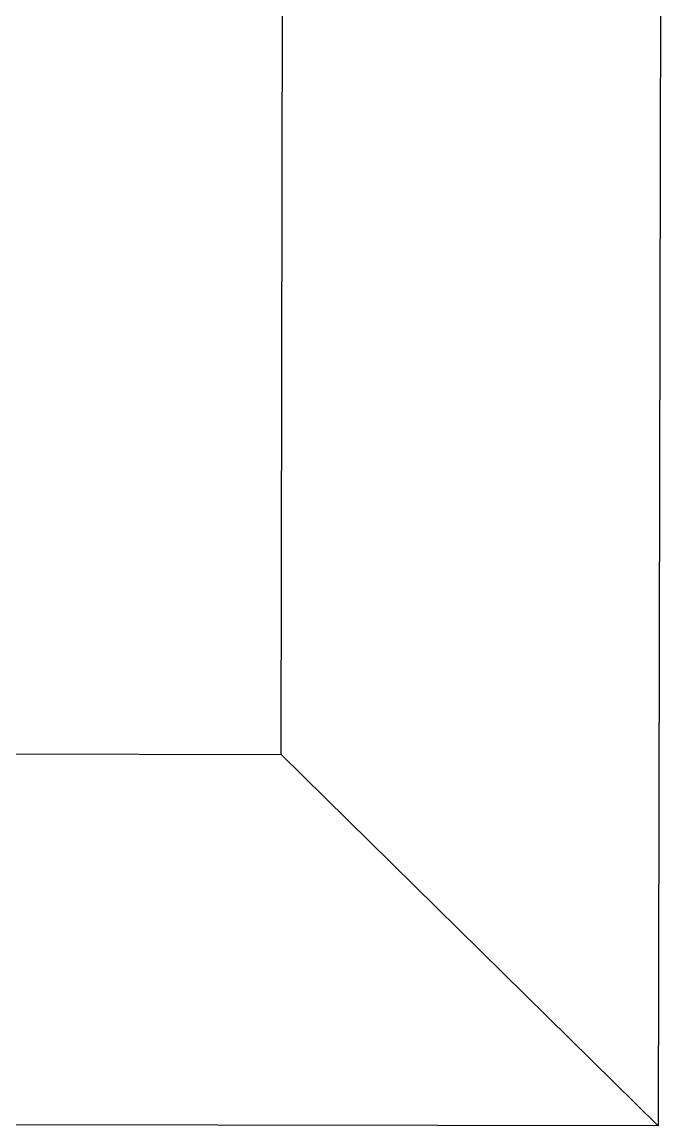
# Model space of a CAD drawing. Header units: metres. Extents: x -1161 to -1080, y 3 to 563.
# Drawn here: x -1105.772 to -1105.351, y 532.14 to 532.862 of the extents above; entities that cross this region are included whole.
import ezdxf

# ---------------------------------------------------------------- set-up
doc = ezdxf.new("R2010")
doc.units = ezdxf.units.M
doc.layers.add('A-GENM', color=7, linetype='Continuous', lineweight=35)

# ---------------------------------------------------------------- blocks, each defined once
blk = doc.blocks.new('T2DPAA-T2D-C3S-RS-M3D-100334_rvt-1-DRG-2873171 - BARRIER LAYOUT')
at = {"layer": 'A-GENM', "color": 9, "lineweight": 25, "true_color": 0xbebebe}
for p, q in [((-1105.35103, 534.53851), (-1105.35611, 532.13955)), ((-1105.35611, 532.13955), (-1107.75595, 532.14382))]:
    blk.add_line(p, q, dxfattribs=at)
at = {"layer": 'A-GENM', "color": 254, "lineweight": 25, "true_color": 0xd1d1d1}
for p, q in [((-1105.60271, 532.38255), (-1105.59868, 534.28173)), ((-1107.50258, 532.38593), (-1105.60271, 532.38255)), ((-1105.60271, 532.38255), (-1105.35611, 532.13955))]:
    blk.add_line(p, q, dxfattribs=at)

msp = doc.modelspace()

# ---------------------------------------------------------------- block references
at = {"lineweight": 5}
msp.add_blockref('T2DPAA-T2D-C3S-RS-M3D-100334_rvt-1-DRG-2873171 - BARRIER LAYOUT', (0, 0), dxfattribs=at)

doc.saveas('drawing.dxf')
